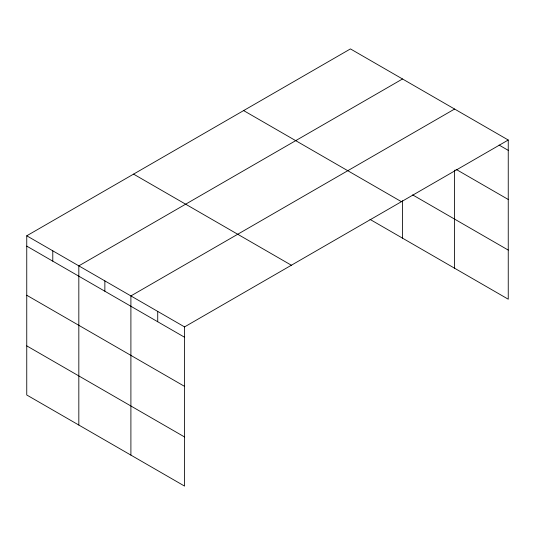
<?xml version="1.0" encoding="UTF-8"?>
<svg xmlns="http://www.w3.org/2000/svg" width="535" height="535" viewBox="0 0 535 535"><rect width="100%" height="100%" fill="white"/><g stroke="black" fill="none" stroke-linecap="round" stroke-linejoin="round"><path stroke-width="0.8" d="M508.25 140.016L350.445 48.912L26.75 235.795L26.75 394.984L184.555 486.088L184.555 326.905L508.25 140.016L508.25 299.205L369.973 219.37M402.521 78.979L78.826 265.862L78.826 425.044M454.596 109.04L130.901 295.929L130.901 455.111M499.075 145.059L508.25 150.355M456.007 169.314L508.25 199.475M412.645 194.887L508.25 250.086M243.626 110.585L401.431 201.688M133.569 174.122L291.374 265.233M26.75 235.795L184.555 326.905M26.75 246.133L184.555 337.244M26.75 295.253L184.555 386.364M26.75 345.864L184.555 436.968M454.596 170.157L454.596 268.229M402.521 200.699L402.521 238.162M157.725 311.417L157.725 321.756M104.86 280.895L104.86 291.234M52.784 250.828L52.784 261.167"/></g></svg>
